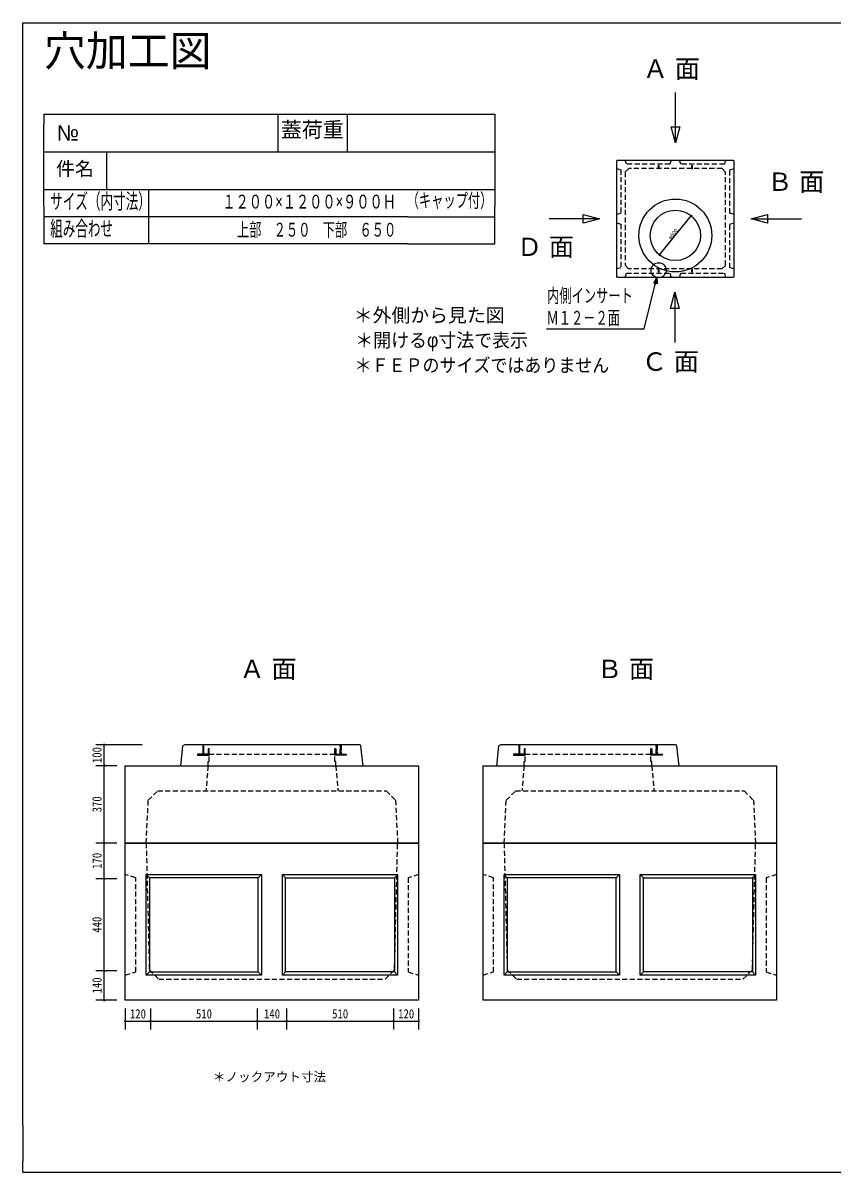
# Model space of a CAD drawing. Units: millimetres, scale not verified. Extents: x -3704 to 3796, y -2790 to 2696.
# Drawn here: x -3704 to 157, y -2790 to 2696 of the extents above; entities that cross this region are included whole.
import ezdxf
from ezdxf.enums import TextEntityAlignment as Align

# ---------------------------------------------------------------- set-up
doc = ezdxf.new("R2010")
doc.units = ezdxf.units.MM
doc.header["$LTSCALE"] = 20
doc.linetypes.add('DASHED1', pattern=[1.8, 1.2, -0.6])
doc.layers.add('0-0_レイヤ_1', color=7, linetype='Continuous')
doc.layers.add('0-9_レイヤ10', color=7, linetype='Continuous')
doc.styles.add('HG丸ｺﾞｼｯｸM-PRO', font='')
doc.styles.add('図脳フォント', font='')
doc.styles.add('ＭＳ ゴシック', font='')
doc.styles.get('HG丸ｺﾞｼｯｸM-PRO').set_extended_font_data('HG丸ｺﾞｼｯｸM-PRO')
doc.styles.get('図脳フォント').set_extended_font_data('図脳フォント')
doc.styles.get('ＭＳ ゴシック').set_extended_font_data('MS Gothic')

msp = doc.modelspace()

# ---------------------------------------------------------------- hatches: boundary and pattern name
at = {"layer": '0-0_レイヤ_1'}
for points in [[(-508.95, 1774.89, 1), (-520.95, 1774.89, 1)], [(-660.26, 1588.6, 1), (-672.26, 1588.6, 1)]]:
    msp.add_hatch(color=256, dxfattribs=at).paths.add_polyline_path(points)
at = {"layer": '0-9_レイヤ10'}
for points in [[(-3310.12, -750, 1), (-3322.12, -750, 1)], [(-3310.12, -850, 1), (-3322.12, -850, 1)], [(-3310.12, -1220, 1), (-3322.12, -1220, 1)], [(-3310.12, -1390, 1), (-3322.12, -1390, 1)], [(-3310.12, -1830, 1), (-3322.12, -1830, 1)], [(-3310.12, -1970, 1), (-3322.12, -1970, 1)], [(-3210.12, -2070, 1), (-3222.12, -2070, 1)], [(-3090.12, -2070, 1), (-3102.12, -2070, 1)], [(-2580.12, -2070, 1), (-2592.12, -2070, 1)], [(-2440.12, -2070, 1), (-2452.12, -2070, 1)], [(-1930.12, -2070, 1), (-1942.12, -2070, 1)], [(-1810.12, -2070, 1), (-1822.12, -2070, 1)]]:
    msp.add_hatch(color=256, dxfattribs=at).paths.add_polyline_path(points)

# ---------------------------------------------------------------- linework, layer by layer
at = {"layer": '0-0_レイヤ_1'}
for p, q in [((-3704.12, -2568.82), (-3704.12, 2646.47)), ((-590.77, 2123.88), (-590.77, 2363.88)), ((-3604.12, 2261.49), (-1868.91, 2261.49)), ((-3604.12, 2261.49), (-3604.12, 2211.49)), ((-2157.31, 2261.49), (-2157.31, 2131.49)), ((-1868.91, 2261.49), (-1451.85, 2261.49)), ((-1451.85, 2261.49), (-1451.85, 2211.49)), ((-3604.12, 1821.49), (-3604.12, 2211.49)), ((-1451.85, 2211.49), (-1451.85, 1821.49)), ((-2157.31, 2131.49), (-2157.31, 2081.49)), ((-3604.12, 2081.49), (-1451.85, 2081.49)), ((-3305.48, 2081.49), (-3305.48, 1901.49)), ((-870.77, 2037.88), (-866.77, 2041.88)), ((-870.77, 1485.88), (-870.77, 2037.88)), ((-866.77, 2041.88), (-314.77, 2041.88)), ((-314.77, 2041.88), (-310.77, 2037.88)), ((-310.77, 1485.88), (-310.77, 2037.88)), ((-673.17, 2015.88), (-668.37, 2015.88)), ((-513.17, 2015.88), (-508.37, 2015.88)), ((-3102.8, 1641.49), (-3102.8, 1901.49)), ((-3604.12, 1821.49), (-3604.12, 1641.49)), ((-1451.85, 1641.49), (-1451.85, 1821.49)), ((-1868.91, 1771.49), (-3604.12, 1771.49)), ((-1868.91, 1771.49), (-1451.85, 1771.49)), ((-952.77, 1761.88), (-1192.77, 1761.88)), ((-666.26, 1588.6), (-514.95, 1774.89)), ((-502.69, 1764.94), (-502.53, 1764.81)), ((-228.77, 1761.88), (11.23, 1761.88)), ((-1868.91, 1641.49), (-3604.12, 1641.49)), ((-1868.91, 1641.49), (-1451.85, 1641.49)), ((-654, 1578.65), (-653.84, 1578.51)), ((-866.77, 1481.88), (-870.77, 1485.88)), ((-314.77, 1481.88), (-866.77, 1481.88)), ((-673.17, 1521.88), (-668.37, 1521.88)), ((-513.17, 1521.88), (-508.37, 1521.88)), ((-314.77, 1481.88), (-310.77, 1485.88)), ((-593.63, 1410.54), (-593.63, 1170.54)), ((-1205.91, 1235.8), (-739.84, 1235.8)), ((-2951.12, -850), (-2941.12, -757.5)), ((-2098.62, -750), (-2933.62, -750)), ((-2846.12, -752), (-2841.12, -752)), ((-2846.12, -754), (-2841.12, -754)), ((-2846.12, -756), (-2841.12, -756)), ((-2846.12, -758), (-2841.12, -758)), ((-2846.12, -760), (-2841.12, -760)), ((-2846.12, -762), (-2841.12, -762)), ((-2846.12, -764), (-2841.12, -764)), ((-2846.12, -766), (-2841.12, -766)), ((-2846.12, -768), (-2841.12, -768)), ((-2191.12, -752), (-2186.12, -752)), ((-2191.12, -754), (-2186.12, -754)), ((-2191.12, -756), (-2186.12, -756)), ((-2191.12, -758), (-2186.12, -758)), ((-2191.12, -760), (-2186.12, -760)), ((-2191.12, -762), (-2186.12, -762)), ((-2191.12, -764), (-2186.12, -764)), ((-2191.12, -766), (-2186.12, -766)), ((-2191.12, -768), (-2186.12, -768)), ((-2081.12, -850), (-2091.12, -757.5)), ((-1443.12, -850), (-1433.12, -757.5)), ((-590.62, -750), (-1425.62, -750)), ((-1338.12, -752), (-1333.12, -752)), ((-1338.12, -754), (-1333.12, -754)), ((-1338.12, -756), (-1333.12, -756)), ((-1338.12, -758), (-1333.12, -758)), ((-1338.12, -760), (-1333.12, -760)), ((-1338.12, -762), (-1333.12, -762)), ((-1338.12, -764), (-1333.12, -764)), ((-1338.12, -766), (-1333.12, -766)), ((-1338.12, -768), (-1333.12, -768)), ((-683.12, -752), (-678.12, -752)), ((-683.12, -754), (-678.12, -754)), ((-683.12, -756), (-678.12, -756)), ((-683.12, -758), (-678.12, -758)), ((-683.12, -760), (-678.12, -760)), ((-683.12, -762), (-678.12, -762)), ((-683.12, -764), (-678.12, -764)), ((-683.12, -766), (-678.12, -766)), ((-683.12, -768), (-678.12, -768)), ((-573.12, -850), (-583.12, -757.5)), ((-2871.12, -796), (-2821.12, -796)), ((-2871.12, -798), (-2821.12, -798)), ((-2871.12, -800), (-2821.12, -800)), ((-2846.12, -770), (-2841.12, -770)), ((-2846.12, -772), (-2841.12, -772)), ((-2846.12, -774), (-2841.12, -774)), ((-2846.12, -776), (-2841.12, -776)), ((-2846.12, -778), (-2841.12, -778)), ((-2846.12, -780), (-2841.12, -780)), ((-2846.12, -782), (-2841.12, -782)), ((-2846.12, -784), (-2841.12, -784)), ((-2846.12, -786), (-2841.12, -786)), ((-2846.12, -788), (-2841.12, -788)), ((-2846.12, -790), (-2841.12, -790)), ((-2846.12, -792), (-2841.12, -792)), ((-2846.12, -794), (-2841.12, -794)), ((-2821.12, -770), (-2816.12, -770)), ((-2821.12, -772), (-2816.12, -772)), ((-2821.12, -774), (-2816.12, -774)), ((-2821.12, -776), (-2816.12, -776)), ((-2821.12, -778), (-2816.12, -778)), ((-2821.12, -780), (-2816.12, -780)), ((-2821.12, -782), (-2816.12, -782)), ((-2821.12, -784), (-2816.12, -784)), ((-2821.12, -786), (-2816.12, -786)), ((-2821.12, -788), (-2816.12, -788)), ((-2821.12, -790), (-2816.12, -790)), ((-2821.12, -792), (-2816.12, -792)), ((-2821.12, -794), (-2816.12, -794)), ((-2821.12, -796), (-2816.12, -796)), ((-2821.12, -798), (-2816.12, -798)), ((-2821.12, -800), (-2816.12, -800)), ((-2216.12, -770), (-2211.12, -770)), ((-2216.12, -772), (-2211.12, -772)), ((-2216.12, -774), (-2211.12, -774)), ((-2216.12, -776), (-2211.12, -776)), ((-2216.12, -778), (-2211.12, -778)), ((-2216.12, -780), (-2211.12, -780)), ((-2216.12, -782), (-2211.12, -782)), ((-2216.12, -784), (-2211.12, -784)), ((-2216.12, -786), (-2211.12, -786)), ((-2216.12, -788), (-2211.12, -788)), ((-2216.12, -790), (-2211.12, -790)), ((-2216.12, -792), (-2211.12, -792)), ((-2216.12, -794), (-2211.12, -794)), ((-2216.12, -796), (-2161.12, -796)), ((-2216.12, -798), (-2161.12, -798)), ((-2191.12, -770), (-2186.12, -770)), ((-2191.12, -772), (-2186.12, -772)), ((-2191.12, -774), (-2186.12, -774)), ((-2191.12, -776), (-2186.12, -776)), ((-2191.12, -778), (-2186.12, -778)), ((-2191.12, -780), (-2186.12, -780)), ((-2191.12, -782), (-2186.12, -782)), ((-2191.12, -784), (-2186.12, -784)), ((-2191.12, -786), (-2186.12, -786)), ((-2191.12, -788), (-2186.12, -788)), ((-2191.12, -790), (-2186.12, -790)), ((-2191.12, -792), (-2186.12, -792)), ((-2191.12, -794), (-2186.12, -794)), ((-1363.12, -796), (-1313.12, -796)), ((-1363.12, -798), (-1313.12, -798)), ((-1363.12, -800), (-1313.12, -800)), ((-1338.12, -770), (-1333.12, -770)), ((-1338.12, -772), (-1333.12, -772)), ((-1338.12, -774), (-1333.12, -774)), ((-1338.12, -776), (-1333.12, -776)), ((-1338.12, -778), (-1333.12, -778)), ((-1338.12, -780), (-1333.12, -780)), ((-1338.12, -782), (-1333.12, -782)), ((-1338.12, -784), (-1333.12, -784)), ((-1338.12, -786), (-1333.12, -786)), ((-1338.12, -788), (-1333.12, -788)), ((-1338.12, -790), (-1333.12, -790)), ((-1338.12, -792), (-1333.12, -792)), ((-1338.12, -794), (-1333.12, -794)), ((-1313.12, -770), (-1308.12, -770)), ((-1313.12, -772), (-1308.12, -772)), ((-1313.12, -774), (-1308.12, -774)), ((-1313.12, -776), (-1308.12, -776)), ((-1313.12, -778), (-1308.12, -778)), ((-1313.12, -780), (-1308.12, -780)), ((-1313.12, -782), (-1308.12, -782)), ((-1313.12, -784), (-1308.12, -784)), ((-1313.12, -786), (-1308.12, -786)), ((-1313.12, -788), (-1308.12, -788)), ((-1313.12, -790), (-1308.12, -790)), ((-1313.12, -792), (-1308.12, -792)), ((-1313.12, -794), (-1308.12, -794)), ((-1313.12, -796), (-1308.12, -796)), ((-1313.12, -798), (-1308.12, -798)), ((-1313.12, -800), (-1308.12, -800)), ((-708.12, -770), (-703.12, -770)), ((-708.12, -772), (-703.12, -772)), ((-708.12, -774), (-703.12, -774)), ((-708.12, -776), (-703.12, -776)), ((-708.12, -778), (-703.12, -778)), ((-708.12, -780), (-703.12, -780)), ((-708.12, -782), (-703.12, -782)), ((-708.12, -784), (-703.12, -784)), ((-708.12, -786), (-703.12, -786)), ((-708.12, -788), (-703.12, -788)), ((-708.12, -790), (-703.12, -790)), ((-708.12, -792), (-703.12, -792)), ((-708.12, -794), (-703.12, -794)), ((-708.12, -796), (-653.12, -796)), ((-708.12, -798), (-653.12, -798)), ((-683.12, -770), (-678.12, -770)), ((-683.12, -772), (-678.12, -772)), ((-683.12, -774), (-678.12, -774)), ((-683.12, -776), (-678.12, -776)), ((-683.12, -778), (-678.12, -778)), ((-683.12, -780), (-678.12, -780)), ((-683.12, -782), (-678.12, -782)), ((-683.12, -784), (-678.12, -784)), ((-683.12, -786), (-678.12, -786)), ((-683.12, -788), (-678.12, -788)), ((-683.12, -790), (-678.12, -790)), ((-683.12, -792), (-678.12, -792)), ((-683.12, -794), (-678.12, -794)), ((-3116.12, -1370), (-3101.12, -1385)), ((-2581.12, -1385), (-2566.12, -1370)), ((-2466.12, -1370), (-2451.12, -1385)), ((-1916.12, -1370), (-1931.12, -1385)), ((-1408.12, -1370), (-1393.12, -1385)), ((-873.12, -1385), (-858.12, -1370)), ((-758.12, -1370), (-743.12, -1385)), ((-208.12, -1370), (-223.12, -1385)), ((-3116.12, -1850), (-3101.12, -1835)), ((-2566.12, -1850), (-2581.12, -1835)), ((-2466.12, -1850), (-2451.12, -1835)), ((-1916.12, -1850), (-1931.12, -1835)), ((-1408.12, -1850), (-1393.12, -1835)), ((-858.12, -1850), (-873.12, -1835)), ((-758.12, -1850), (-743.12, -1835)), ((-208.12, -1850), (-223.12, -1835)), ((-3704.12, -2568.82), (-3704.12, -2740.32)), ((-3704.12, -2790.32), (-3704.12, -2740.32)), ((-3704.12, -2790.32), (-3532.94, -2790.32))]:
    msp.add_line(p, q, dxfattribs=at)
at = {"layer": '0-0_レイヤ_1', "linetype": 'DASHED1'}
for p, q in [((-824.77, 2021.88), (-830.77, 2041.88)), ((-610.77, 2041.88), (-616.77, 2021.88)), ((-564.77, 2021.88), (-570.77, 2041.88)), ((-350.77, 2041.88), (-356.77, 2021.88)), ((-870.77, 2001.88), (-850.77, 1995.88)), ((-850.77, 1995.88), (-850.77, 1787.88)), ((-812.77, 2001.88), (-830.77, 1983.88)), ((-830.77, 1983.88), (-830.77, 1539.88)), ((-616.77, 2021.88), (-824.77, 2021.88)), ((-368.77, 2001.88), (-812.77, 2001.88)), ((-356.77, 2021.88), (-564.77, 2021.88)), ((-350.77, 1983.88), (-368.77, 2001.88)), ((-350.77, 1539.88), (-350.77, 1983.88)), ((-330.77, 1995.88), (-310.77, 2001.88)), ((-330.77, 1787.88), (-330.77, 1995.88)), ((-850.77, 1787.88), (-870.77, 1781.88)), ((-310.77, 1781.88), (-330.77, 1787.88)), ((-870.77, 1741.88), (-850.77, 1735.88)), ((-850.77, 1735.88), (-850.77, 1527.88)), ((-330.77, 1735.88), (-310.77, 1741.88)), ((-330.77, 1527.88), (-330.77, 1735.88)), ((-830.77, 1539.88), (-812.77, 1521.88)), ((-368.77, 1521.88), (-350.77, 1539.88)), ((-850.77, 1527.88), (-870.77, 1521.88)), ((-830.77, 1481.88), (-824.77, 1501.88)), ((-824.77, 1501.88), (-616.77, 1501.88)), ((-368.77, 1521.88), (-812.77, 1521.88)), ((-616.77, 1501.88), (-610.77, 1481.88)), ((-570.77, 1481.88), (-564.77, 1501.88)), ((-564.77, 1501.88), (-356.77, 1501.88)), ((-356.77, 1501.88), (-350.77, 1481.88)), ((-310.77, 1521.88), (-330.77, 1527.88)), ((-2816.12, -795), (-2216.12, -795)), ((-1308.12, -795), (-708.12, -795)), ((-2821.12, -850), (-2831.12, -970)), ((-2211.12, -850), (-2201.12, -970)), ((-1313.12, -850), (-1323.12, -970)), ((-703.12, -850), (-693.12, -970))]:
    msp.add_line(p, q, dxfattribs=at)
at = {"layer": '0-0_レイヤ_1'}
for points in [[(-3704.12, 2646.47), (-3704.12, 2696.47), (-3532.94, 2696.47)], [(-3532.94, 2696.47), (3545.88, 2696.47), (3795.88, 2696.47)], [(-2488.3, 2261.49), (-2488.3, 2131.49), (-2488.3, 2081.49)], [(-673.17, 2015.88), (-673.17, 2001.88), (-668.37, 2001.88), (-668.37, 2015.88)], [(-513.17, 2015.88), (-513.17, 2001.88), (-508.37, 2001.88), (-508.37, 2015.88)], [(-3604.12, 1901.49), (-1868.91, 1901.49), (-1451.85, 1901.49)], [(-673.17, 1521.88), (-673.17, 1507.88), (-668.37, 1507.88), (-668.37, 1521.88)], [(-513.17, 1521.88), (-513.17, 1507.88), (-508.37, 1507.88), (-508.37, 1521.88)], [(-739.84, 1235.8), (-678.87, 1480.81), (-678.33, 1450.81), (-693.4, 1454.56), (-678.87, 1480.81), (-687.34, 1446.79)], [(-2941.12, -757.5), (-2939.11, -752.18), (-2933.62, -750)], [(-2841.12, -795), (-2841.12, -750), (-2846.12, -750), (-2846.12, -795)], [(-2091.12, -757.5), (-2093.57, -751.85), (-2098.62, -750)], [(-1433.12, -757.5), (-1431.11, -752.18), (-1425.62, -750)], [(-1333.12, -795), (-1333.12, -750), (-1338.12, -750), (-1338.12, -795)], [(-583.12, -757.5), (-585.57, -751.85), (-590.62, -750)], [(-2821.12, -795), (-2871.12, -795), (-2871.12, -800), (-2821.12, -800)], [(-1313.12, -795), (-1363.12, -795), (-1363.12, -800), (-1313.12, -800)], [(-3532.94, -2790.32), (3545.88, -2790.32), (3795.88, -2790.32), (3795.88, -2740.32)]]:
    msp.add_lwpolyline(points, dxfattribs=at)
for points in [[(-590.77, 2123.88), (-611.47, 2201.16), (-570.06, 2201.16)], [(-952.77, 1761.88), (-1030.04, 1741.18), (-1030.04, 1782.59)], [(-228.77, 1761.88), (-151.49, 1782.59), (-151.49, 1741.18)], [(-593.63, 1410.54), (-572.92, 1333.27), (-614.33, 1333.27)], [(-2191.12, -795), (-2186.12, -795), (-2186.12, -750), (-2191.12, -750)], [(-683.12, -795), (-678.12, -795), (-678.12, -750), (-683.12, -750)], [(-2816.12, -800), (-2816.12, -770), (-2821.12, -770), (-2821.12, -800)], [(-2216.12, -795), (-2211.12, -795), (-2211.12, -770), (-2216.12, -770)], [(-2216.12, -795), (-2161.12, -795), (-2161.12, -800), (-2216.12, -800)], [(-1308.12, -800), (-1308.12, -770), (-1313.12, -770), (-1313.12, -800)], [(-708.12, -795), (-703.12, -795), (-703.12, -770), (-708.12, -770)], [(-708.12, -795), (-653.12, -795), (-653.12, -800), (-708.12, -800)], [(-3216.12, -1220), (-3216.12, -850), (-1816.12, -850), (-1816.12, -1220)], [(-1508.12, -1220), (-1508.12, -850), (-108.12, -850), (-108.12, -1220)], [(-3216.12, -1970), (-3216.12, -1220), (-1816.12, -1220), (-1816.12, -1970)], [(-1508.12, -1970), (-1508.12, -1220), (-108.12, -1220), (-108.12, -1970)], [(-3116.12, -1370), (-2566.12, -1370), (-2566.12, -1850), (-3116.12, -1850)], [(-2466.12, -1850), (-2466.12, -1370), (-1916.12, -1370), (-1916.12, -1850)], [(-1408.12, -1370), (-858.12, -1370), (-858.12, -1850), (-1408.12, -1850)], [(-758.12, -1850), (-758.12, -1370), (-208.12, -1370), (-208.12, -1850)], [(-2581.12, -1835), (-2581.12, -1385), (-3101.12, -1385), (-3101.12, -1835)], [(-2451.12, -1835), (-2451.12, -1385), (-1931.12, -1385), (-1931.12, -1835)], [(-873.12, -1835), (-873.12, -1385), (-1393.12, -1385), (-1393.12, -1835)], [(-743.12, -1835), (-743.12, -1385), (-223.12, -1385), (-223.12, -1835)]]:
    msp.add_lwpolyline(points, close=True, dxfattribs=at)
at = {"layer": '0-0_レイヤ_1', "linetype": 'DASHED1'}
for points in [[(-2821.12, -850), (-2821.12, -830), (-2816.12, -830), (-2816.12, -770), (-2821.12, -770), (-2821.12, -795), (-2841.12, -795), (-2841.12, -750), (-2846.12, -750), (-2846.12, -795), (-2871.12, -795), (-2871.12, -800), (-2816.12, -800)], [(-2211.12, -850), (-2211.12, -830), (-2216.12, -830), (-2216.12, -770), (-2211.12, -770), (-2211.12, -795), (-2191.12, -795), (-2191.12, -750), (-2186.12, -750), (-2186.12, -795), (-2161.12, -795), (-2161.12, -800), (-2216.12, -800)], [(-1313.12, -850), (-1313.12, -830), (-1308.12, -830), (-1308.12, -770), (-1313.12, -770), (-1313.12, -795), (-1333.12, -795), (-1333.12, -750), (-1338.12, -750), (-1338.12, -795), (-1363.12, -795), (-1363.12, -800), (-1308.12, -800)], [(-703.12, -850), (-703.12, -830), (-708.12, -830), (-708.12, -770), (-703.12, -770), (-703.12, -795), (-683.12, -795), (-683.12, -750), (-678.12, -750), (-678.12, -795), (-653.12, -795), (-653.12, -800), (-708.12, -800)], [(-3116.12, -1220), (-3106.12, -1015), (-3061.12, -970), (-1971.12, -970), (-1926.12, -1015), (-1916.12, -1220)], [(-1408.12, -1220), (-1398.12, -1015), (-1353.12, -970), (-263.12, -970), (-218.12, -1015), (-208.12, -1220)], [(-3116.12, -1220), (-3101.12, -1825), (-3056.12, -1870), (-1976.12, -1870), (-1931.12, -1825), (-1916.12, -1220)], [(-1408.12, -1220), (-1393.12, -1825), (-1348.12, -1870), (-268.12, -1870), (-223.12, -1825), (-208.12, -1220)], [(-3216.12, -1850), (-3166.12, -1835), (-3166.12, -1385), (-3216.12, -1370)], [(-1816.12, -1370), (-1866.12, -1385), (-1866.12, -1835), (-1816.12, -1850)], [(-1508.12, -1850), (-1458.12, -1835), (-1458.12, -1385), (-1508.12, -1370)], [(-108.12, -1370), (-158.12, -1385), (-158.12, -1835), (-108.12, -1850)]]:
    msp.add_lwpolyline(points, dxfattribs=at)
at = {"layer": '0-0_レイヤ_1'}
for centre, radius in [((-590.77, 1681.88), 174), ((-590.77, 1681.88), 120), ((-670.77, 1515.88), 36)]:
    msp.add_circle(centre, radius, dxfattribs=at)
at = {"layer": '0-9_レイヤ10'}
for p, q in [((-3136.12, -750), (-3356.12, -750)), ((-3316.12, -850), (-3316.12, -750)), ((-3256.12, -850), (-3356.12, -850)), ((-3316.12, -1220), (-3316.12, -850)), ((-3256.12, -1220), (-3356.12, -1220)), ((-3316.12, -1390), (-3316.12, -1220)), ((-3256.12, -1390), (-3356.12, -1390)), ((-3316.12, -1830), (-3316.12, -1390)), ((-3256.12, -1830), (-3356.12, -1830)), ((-3316.12, -1970), (-3316.12, -1830)), ((-3256.12, -1970), (-3356.12, -1970)), ((-3216.12, -2010), (-3216.12, -2110)), ((-3096.12, -2010), (-3096.12, -2110)), ((-2586.12, -2010), (-2586.12, -2110)), ((-2446.12, -2010), (-2446.12, -2110)), ((-1936.12, -2010), (-1936.12, -2110)), ((-1816.12, -2010), (-1816.12, -2110)), ((-3216.12, -2070), (-3096.12, -2070)), ((-3096.12, -2070), (-2586.12, -2070)), ((-2586.12, -2070), (-2446.12, -2070)), ((-2446.12, -2070), (-1936.12, -2070)), ((-1936.12, -2070), (-1816.12, -2070))]:
    msp.add_line(p, q, dxfattribs=at)

# ---------------------------------------------------------------- texts
at = {"layer": '0-0_レイヤ_1', "style": 'HG丸ｺﾞｼｯｸM-PRO'}
for s, height, p in [('穴加工図', 146.6, (-3604.12, 2446.47)), ('Ａ 面', 87.98, (-745.85, 2407.99)), ('№', 73.31, (-3542.16, 2112.23)), ('蓋荷重', 73.31, (-2473.3, 2128.47)), ('件名', 65.98, (-3546.26, 1948.04)), ('Ｂ 面', 87.98, (-152.52, 1868.1)), ('Ｄ 面', 87.98, (-1346.94, 1557.03)), ('＊外側から見た図', 65.98, (-2125.77, 1248.2)), ('Ｃ 面', 87.98, (-751.24, 1009.26)), ('Ａ 面', 87.98, (-2670.67, -458.45)), ('Ｂ 面', 87.98, (-964.65, -458.45))]:
    msp.add_text(s, height=height, dxfattribs=at).set_placement(p, align=Align.BOTTOM_LEFT)
for s, height, width, p in [('サイズ（内寸法）', 73.31, 0.6, (-3574.12, 1786.49)), ('１２００×１２００×９００Ｈ', 65.98, 0.7, (-2752.45, 1790.58)), ('（キャップ付）', 65.98, 0.65, (-1873.28, 1796.27)), ('組み合わせ', 73.31, 0.6, (-3574.12, 1656.49)), ('上部\u3000２５０\u3000下部\u3000６５０', 65.98, 0.65, (-2683.26, 1656.49)), ('内側インサート', 65.98, 0.65, (-1203.02, 1341.6)), ('Ｍ１２－２面', 65.98, 0.65, (-1205.91, 1235.8)), ('＊開けるφ寸法で表示', 65.98, 0.95, (-2118.21, 1128.91)), ('＊ＦＥＰのサイズではありません', 65.98, 0.9, (-2121.35, 1009.35))]:
    msp.add_text(s, height=height, dxfattribs=dict(at, width=width)).set_placement(p, align=Align.BOTTOM_LEFT)
at = {"layer": '0-0_レイヤ_1', "style": '図脳フォント'}
msp.add_text('φ600', height=17.6, rotation=50.916, dxfattribs=at).set_placement((-609.52, 1658.46), align=Align.BOTTOM_LEFT)
at = {"layer": '0-9_レイヤ10', "style": 'ＭＳ ゴシック', "width": 0.85}
for s, p in [('100', (-3316.12, -837.5)), ('370', (-3316.12, -1072.5)), ('170', (-3316.12, -1342.5)), ('440', (-3316.12, -1647.5)), ('140', (-3316.12, -1937.5))]:
    msp.add_text(s, height=43.99, rotation=90, dxfattribs=at).set_placement(p, align=Align.BOTTOM_LEFT)
for s, p in [('120', (-3193.62, -2070)), ('510', (-2878.62, -2070)), ('140', (-2553.62, -2070)), ('510', (-2228.62, -2070)), ('120', (-1913.62, -2070))]:
    msp.add_text(s, height=43.99, dxfattribs=at).set_placement(p, align=Align.BOTTOM_LEFT)
at = {"layer": '0-9_レイヤ10', "style": 'HG丸ｺﾞｼｯｸM-PRO'}
msp.add_text('＊ノックアウト寸法', height=43.99, dxfattribs=at).set_placement((-2797.61, -2371), align=Align.BOTTOM_LEFT)

doc.saveas('drawing.dxf')
